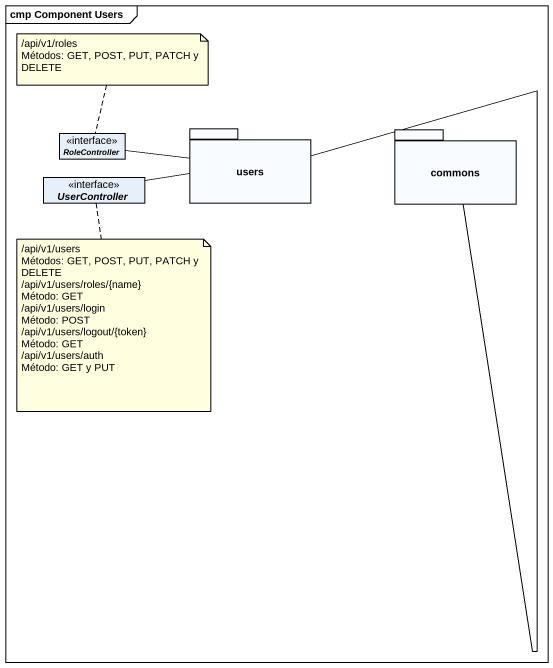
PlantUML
@startuml
mainframe cmp Component Users
hide circle
hide empty members
interface RoleController
package users {
}
package commons {
}
interface UserController
RoleController -right- users
users -right- commons
UserController -right- users
note top of RoleController
  /api/v1/roles
  Métodos: GET, POST, PUT, PATCH y DELETE
end note
note bottom of UserController
  /api/v1/users
  Métodos: GET, POST, PUT, PATCH y DELETE
  /api/v1/users/roles/{name}
  Método: GET
  /api/v1/users/login
  Método: POST
  /api/v1/users/logout/{token}
  Método: GET
  /api/v1/users/auth
  Método: GET y PUT
end note
@enduml
